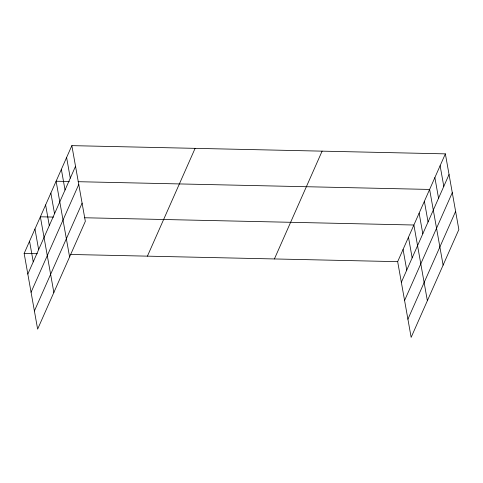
<?xml version="1.0" encoding="UTF-8"?>
<svg xmlns="http://www.w3.org/2000/svg" width="483" height="483" viewBox="0 0 483 483"><rect width="100%" height="100%" fill="white"/><g stroke="black" fill="none" stroke-linecap="round" stroke-linejoin="round"><path stroke-width="0.72" d="M71.852 145.637L85.334 221.341L37.632 329.14L24.15 253.442L71.852 145.637L445.368 153.86L458.85 229.558L411.148 337.363L397.666 261.659L445.368 153.86M27.827 274.09L75.529 166.291M31.063 292.257L78.765 184.458M34.396 310.974L82.098 203.174M147.412 256.153L195.114 148.353M274.404 258.948L322.107 151.149M401.343 282.307L449.045 174.508M404.579 300.474L452.281 192.675M407.912 319.197L455.614 211.391M69.317 181.505L56.113 181.216L69.594 256.914M78.119 181.699L429.622 189.433L443.11 265.137M53.577 217.078L40.367 216.789L53.855 292.487M84.392 217.755L413.883 225.012L427.364 300.71M24.15 253.442L37.354 253.732M70.373 254.456L397.666 261.659M440.116 165.717L443.799 186.366M434.869 177.575L438.552 198.223M424.376 201.29L428.053 221.945M419.129 213.154L422.806 233.802M408.479 237.225L412.156 257.874M403.07 249.445L406.746 270.094M66.606 157.494L70.283 178.149M61.359 169.358L65.036 190.006M50.866 193.073L54.543 213.721M45.613 204.931L49.296 225.579M34.963 229.002L38.64 249.657M29.554 241.222L33.236 261.871"/></g></svg>
